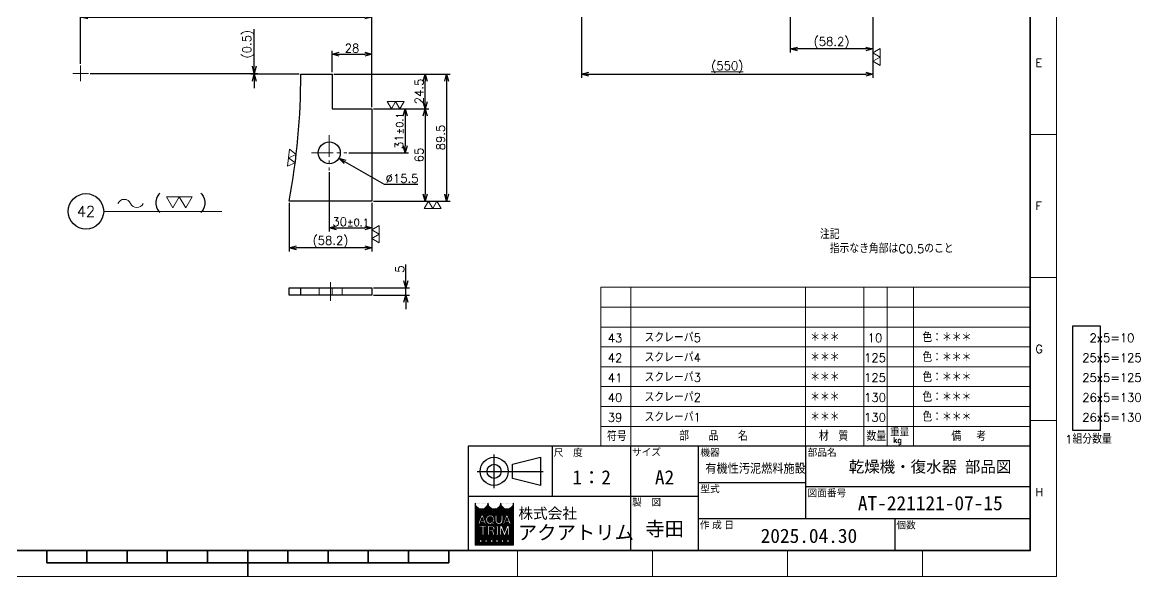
# Model space of a CAD drawing. Header units: millimetres. Extents: x -211 to 1235, y -11 to 828.
# Drawn here: x 448 to 1235, y 0 to 390 of the extents above; entities that cross this region are included whole.
import ezdxf
from ezdxf.entities.mleader import LeaderData, LeaderLine
from ezdxf.enums import TextEntityAlignment as Align
from ezdxf.math import Vec2, Vec3

# ---------------------------------------------------------------- set-up
doc = ezdxf.new("R2010")
doc.units = ezdxf.units.MM
doc.header["$LTSCALE"] = 0.8
doc.header["$PDMODE"] = 99
doc.header["$PDSIZE"] = 1
doc.linetypes.add('CENTER2', pattern=[28.575, 19.05, -3.175, 3.175, -3.175])
doc.linetypes.add('HIDDEN', pattern=[9.525, 6.35, -3.175])
for name, color, linetype, lineweight in [('04_HIDDEN', 2, 'HIDDEN', 13), ('05_CENTER', 4, 'CENTER2', 13), ('07_TEXT', 3, 'Continuous', 13), ('08_DIM', 3, 'Continuous', 13), ('90_FRAME', 5, 'Continuous', 35)]:
    doc.layers.add(name, color=color, linetype=linetype, lineweight=lineweight)
doc.layers.add('91_BLANK', color=5, linetype='Continuous', lineweight=0, plot=False)
doc.styles.add('KSS_TXT', font='txt.shx', dxfattribs={"bigfont": 'extfont2.shx'})
doc.styles.add('MS_G', font='MS Gothic.ttf')
doc.styles.get("Standard").update_dxf_attribs({"font": 'txt.shx', "bigfont": 'extfont2.shx'})
doc.styles.add('表題用', font='MS PGothic.ttf')
doc.dimstyles.new('KSS_DIM', dxfattribs={"dimscale": 2, "dimtxt": 3, "dimasz": 2.5, "dimexe": 1.25, "dimexo": 0.625, "dimtad": 1, "dimdsep": 46, "dimtxsty": 'KSS_TXT', "dimblk": 'OPEN30', "dimcen": 0, "dimazin": 2, "dimtfac": 0.75, "dimtmove": 0, "dimatfit": 3, "dimldrblk": 'OPEN30', "dimfxl": 1.25, "dimtolj": 1, "dimarcsym": 0})
doc.dimstyles.new('KSS_DIM$3', dxfattribs={"dimscale": 2, "dimtxt": 3, "dimasz": 2.5, "dimexe": 1.25, "dimexo": 0.625, "dimtad": 1, "dimtih": 1, "dimtoh": 1, "dimdsep": 46, "dimtxsty": 'KSS_TXT', "dimblk": 'OPEN30', "dimcen": 0, "dimazin": 2, "dimtfac": 0.75, "dimtofl": 0, "dimtmove": 0, "dimatfit": 3, "dimldrblk": 'OPEN30', "dimfxl": 1.25, "dimtolj": 1, "dimarcsym": 0})

# ---------------------------------------------------------------- blocks, each defined once
blk = doc.blocks.new('_Open30')
at = {"color": 0, "linetype": 'ByBlock', "lineweight": -2}
for p, q in [((-1, 0.27), (0, 0)), ((0, 0), (-1, -0.27)), ((0, 0), (-1, 0))]:
    blk.add_line(p, q, dxfattribs=at)
blk = doc.blocks.new('*D176')
at = {"layer": '08_DIM', "color": 0, "lineweight": -2, "transparency": 16777216}
for p, q in [((665.83, 355.31), (665.83, 370.53)), ((693.83, 330.81), (693.83, 370.53)), ((670.83, 368.03), (688.83, 368.03))]:
    blk.add_line(p, q, dxfattribs=at)
at = {"layer": 'Defpoints', "color": 0, "transparency": 16777216}
for p in [(693.83, 368.03), (665.83, 354.06), (693.83, 329.56)]:
    blk.add_point(p, dxfattribs=at)
at = {"layer": '08_DIM', "color": 0, "lineweight": -2, "transparency": 16777216, "xscale": 5, "yscale": 5, "zscale": 5, "rotation": 180}
blk.add_blockref('_Open30', (665.83, 368.03), dxfattribs=at)
at = {"layer": '08_DIM', "color": 0, "lineweight": -2, "transparency": 16777216, "xscale": 5, "yscale": 5, "zscale": 5}
blk.add_blockref('_Open30', (693.83, 368.03), dxfattribs=at)
at = {"layer": '08_DIM', "color": 0, "transparency": 16777216, "insert": (679.83, 372.28), "char_height": 6, "attachment_point": 5, "style": 'KSS_TXT'}
blk.add_mtext('\\A1;28', dxfattribs=at)
blk = doc.blocks.new('*D177')
at = {"layer": '08_DIM', "color": 0, "lineweight": -2, "transparency": 16777216}
for p, q in [((667.08, 354.06), (733.91, 354.06)), ((731.41, 334.56), (731.41, 349.06)), ((695.08, 329.56), (733.91, 329.56))]:
    blk.add_line(p, q, dxfattribs=at)
at = {"layer": 'Defpoints', "color": 0, "transparency": 16777216}
for p in [(665.83, 354.06), (731.41, 354.06), (693.83, 329.56)]:
    blk.add_point(p, dxfattribs=at)
at = {"layer": '08_DIM', "color": 0, "lineweight": -2, "transparency": 16777216, "xscale": 5, "yscale": 5, "zscale": 5}
for p, rotation in [((731.41, 354.06), 90), ((731.41, 329.56), 270)]:
    blk.add_blockref('_Open30', p, dxfattribs=dict(at, rotation=rotation))
at = {"layer": '08_DIM', "color": 0, "transparency": 16777216, "insert": (727.15, 341.81), "char_height": 6, "attachment_point": 5, "rotation": 90, "style": 'KSS_TXT'}
blk.add_mtext('\\A1;24.5', dxfattribs=at)
blk = doc.blocks.new('*D178')
at = {"layer": '08_DIM', "color": 0, "lineweight": -2, "transparency": 16777216}
for p, q in [((695.08, 329.56), (733.91, 329.56)), ((731.41, 324.56), (731.41, 269.56)), ((695.08, 264.56), (733.91, 264.56))]:
    blk.add_line(p, q, dxfattribs=at)
at = {"layer": 'Defpoints', "color": 0, "transparency": 16777216}
for p in [(693.83, 329.56), (693.83, 264.56), (731.41, 264.56)]:
    blk.add_point(p, dxfattribs=at)
at = {"layer": '08_DIM', "color": 0, "lineweight": -2, "transparency": 16777216, "xscale": 5, "yscale": 5, "zscale": 5}
for p, rotation in [((731.41, 329.56), 90), ((731.41, 264.56), 270)]:
    blk.add_blockref('_Open30', p, dxfattribs=dict(at, rotation=rotation))
at = {"layer": '08_DIM', "color": 0, "transparency": 16777216, "insert": (727.15, 297.06), "char_height": 6, "attachment_point": 5, "rotation": 90, "style": 'KSS_TXT'}
blk.add_mtext('\\A1;65', dxfattribs=at)
blk = doc.blocks.new('*D179')
at = {"layer": '08_DIM', "color": 0, "lineweight": -2, "transparency": 16777216}
for p, q in [((695.08, 329.56), (719.76, 329.56)), ((717.26, 324.56), (717.26, 303.56)), ((677.55, 298.56), (719.76, 298.56))]:
    blk.add_line(p, q, dxfattribs=at)
at = {"layer": 'Defpoints', "color": 0, "transparency": 16777216}
for p in [(693.83, 329.56), (676.3, 298.56), (717.26, 298.56)]:
    blk.add_point(p, dxfattribs=at)
at = {"layer": '08_DIM', "color": 0, "lineweight": -2, "transparency": 16777216, "xscale": 5, "yscale": 5, "zscale": 5}
for p, rotation in [((717.26, 329.56), 90), ((717.26, 298.56), 270)]:
    blk.add_blockref('_Open30', p, dxfattribs=dict(at, rotation=rotation))
at = {"layer": '08_DIM', "color": 0, "transparency": 16777216, "insert": (713.01, 314.06), "char_height": 6, "attachment_point": 5, "rotation": 90, "style": 'KSS_TXT'}
blk.add_mtext('31{\\H5.000000;%%p0.1}', dxfattribs=at)
blk = doc.blocks.new('*D180')
at = {"layer": '08_DIM', "color": 0, "lineweight": -2, "transparency": 16777216}
for p, q in [((667.08, 354.06), (749.03, 354.06)), ((746.53, 349.06), (746.53, 269.56)), ((695.08, 264.56), (749.03, 264.56))]:
    blk.add_line(p, q, dxfattribs=at)
at = {"layer": 'Defpoints', "color": 0, "transparency": 16777216}
for p in [(665.83, 354.06), (693.83, 264.56), (746.53, 264.56)]:
    blk.add_point(p, dxfattribs=at)
at = {"layer": '08_DIM', "color": 0, "lineweight": -2, "transparency": 16777216, "xscale": 5, "yscale": 5, "zscale": 5}
for p, rotation in [((746.53, 354.06), 90), ((746.53, 264.56), 270)]:
    blk.add_blockref('_Open30', p, dxfattribs=dict(at, rotation=rotation))
at = {"layer": '08_DIM', "color": 0, "transparency": 16777216, "insert": (742.27, 309.31), "char_height": 6, "attachment_point": 5, "rotation": 90, "style": 'KSS_TXT'}
blk.add_mtext('\\A1;89.5', dxfattribs=at)
blk = doc.blocks.new('*D181')
at = {"layer": '08_DIM', "color": 0, "lineweight": -2, "transparency": 16777216}
for p, q in [((635.66, 263.31), (635.66, 229.11)), ((693.83, 263.31), (693.83, 229.11)), ((688.83, 231.61), (640.66, 231.61))]:
    blk.add_line(p, q, dxfattribs=at)
at = {"layer": 'Defpoints', "color": 0, "transparency": 16777216}
for p in [(635.66, 264.56), (693.83, 264.56), (635.66, 231.61)]:
    blk.add_point(p, dxfattribs=at)
at = {"layer": '08_DIM', "color": 0, "lineweight": -2, "transparency": 16777216, "xscale": 5, "yscale": 5, "zscale": 5, "rotation": 180}
blk.add_blockref('_Open30', (635.66, 231.61), dxfattribs=at)
at = {"layer": '08_DIM', "color": 0, "lineweight": -2, "transparency": 16777216, "xscale": 5, "yscale": 5, "zscale": 5}
blk.add_blockref('_Open30', (693.83, 231.61), dxfattribs=at)
at = {"layer": '08_DIM', "color": 0, "transparency": 16777216, "insert": (664.74, 235.87), "char_height": 6, "attachment_point": 5, "style": 'KSS_TXT'}
blk.add_mtext('\\A1;(58.2)', dxfattribs=at)
blk = doc.blocks.new('*D182')
at = {"layer": '08_DIM', "color": 0, "lineweight": -2, "transparency": 16777216}
for p, q in [((663.83, 284.84), (663.83, 243.27)), ((693.83, 263.31), (693.83, 243.27)), ((668.83, 245.77), (688.83, 245.77))]:
    blk.add_line(p, q, dxfattribs=at)
at = {"layer": 'Defpoints', "color": 0, "transparency": 16777216}
for p in [(663.83, 286.09), (693.83, 264.56), (693.83, 245.77)]:
    blk.add_point(p, dxfattribs=at)
at = {"layer": '08_DIM', "color": 0, "lineweight": -2, "transparency": 16777216, "xscale": 5, "yscale": 5, "zscale": 5, "rotation": 180}
blk.add_blockref('_Open30', (663.83, 245.77), dxfattribs=at)
at = {"layer": '08_DIM', "color": 0, "lineweight": -2, "transparency": 16777216, "xscale": 5, "yscale": 5, "zscale": 5}
blk.add_blockref('_Open30', (693.83, 245.77), dxfattribs=at)
at = {"layer": '08_DIM', "color": 0, "transparency": 16777216, "insert": (678.83, 250.02), "char_height": 6, "attachment_point": 5, "style": 'KSS_TXT'}
blk.add_mtext('30{\\H5.000000;%%p0.1}', dxfattribs=at)
blk = doc.blocks.new('p1ba02')
for p, q in [((-1.5, 2.6), (1.5, 2.6)), ((0, 0), (-1.5, 2.6)), ((1.5, 2.6), (0, 0)), ((3, 0), (1.5, 2.6)), ((1.5, 2.6), (4.5, 2.6)), ((4.5, 2.6), (3, 0))]:
    blk.add_line(p, q)
blk = doc.blocks.new('*D183')
at = {"layer": '08_DIM', "color": 0, "lineweight": -2, "transparency": 16777216}
for p, q in [((611.04, 359.56), (611.04, 385.61)), ((495.42, 354.56), (613.54, 354.56)), ((611.04, 354.06), (611.04, 354.56)), ((642.58, 354.06), (608.54, 354.06)), ((611.04, 349.06), (611.04, 344.06))]:
    blk.add_line(p, q, dxfattribs=at)
at = {"layer": 'Defpoints', "color": 0, "transparency": 16777216}
for p in [(494.17, 354.56), (611.04, 354.56), (643.83, 354.06)]:
    blk.add_point(p, dxfattribs=at)
at = {"layer": '08_DIM', "color": 0, "lineweight": -2, "transparency": 16777216, "xscale": 5, "yscale": 5, "zscale": 5}
for p, rotation in [((611.04, 354.56), 270), ((611.04, 354.06), 90)]:
    blk.add_blockref('_Open30', p, dxfattribs=dict(at, rotation=rotation))
at = {"layer": '08_DIM', "color": 0, "transparency": 16777216, "insert": (606.79, 375.09), "char_height": 6, "attachment_point": 5, "rotation": 90, "style": 'KSS_TXT'}
blk.add_mtext('\\A1;(0.5)', dxfattribs=at)
blk = doc.blocks.new('*D184')
at = {"layer": '08_DIM', "color": 0, "lineweight": -2, "transparency": 16777216}
for p, q in [((488.68, 361.31), (488.68, 396.73)), ((493.68, 394.23), (688.83, 394.23)), ((693.83, 330.81), (693.83, 396.73))]:
    blk.add_line(p, q, dxfattribs=at)
at = {"layer": 'Defpoints', "color": 0, "transparency": 16777216}
for p in [(693.83, 394.23), (488.68, 360.06), (693.83, 329.56)]:
    blk.add_point(p, dxfattribs=at)
at = {"layer": '08_DIM', "color": 0, "lineweight": -2, "transparency": 16777216, "xscale": 5, "yscale": 5, "zscale": 5, "rotation": 180}
blk.add_blockref('_Open30', (488.68, 394.23), dxfattribs=at)
at = {"layer": '08_DIM', "color": 0, "lineweight": -2, "transparency": 16777216, "xscale": 5, "yscale": 5, "zscale": 5}
blk.add_blockref('_Open30', (693.83, 394.23), dxfattribs=at)
at = {"layer": '08_DIM', "color": 0, "transparency": 16777216, "insert": (591.25, 399.09), "char_height": 6, "attachment_point": 5, "style": 'KSS_TXT'}
blk.add_mtext('\\A1;(\\L550)', dxfattribs=at)
blk = doc.blocks.new('AM_BALLOON1')
at = {"transparency": 16777216}
blk.add_circle((0, 0), 5, dxfattribs=at)
blk.add_attdef('B_NUMBER', text='', height=3, dxfattribs=at).set_placement((0, 0), align=Align.MIDDLE_CENTER)
blk = doc.blocks.new('_OPEN')
at = {"color": 0, "linetype": 'ByBlock'}
for p, q in [((-1, 0.17), (0, 0)), ((0, 0), (-1, -0.17)), ((0, 0), (-1, 0))]:
    blk.add_line(p, q, dxfattribs=at)
blk = doc.blocks.new('p1ba05')
for centre, start, end in [((-2.95, 0.29), 24.2276, 155.5758), ((0, 1.62), 204.2276, 335.5758)]:
    blk.add_arc(centre, 1.62, start, end)
blk = doc.blocks.new('*D186')
at = {"layer": '08_DIM', "color": 0, "lineweight": -2, "transparency": 16777216}
for p, q in [((717.82, 208.38), (717.82, 219.88)), ((695.08, 203.38), (720.32, 203.38)), ((695.08, 198.38), (720.32, 198.38)), ((717.82, 198.38), (717.82, 203.38)), ((717.82, 193.38), (717.82, 188.38))]:
    blk.add_line(p, q, dxfattribs=at)
at = {"layer": 'Defpoints', "color": 0, "transparency": 16777216}
for p in [(693.83, 203.38), (693.83, 198.38), (717.82, 203.38)]:
    blk.add_point(p, dxfattribs=at)
at = {"layer": '08_DIM', "color": 0, "lineweight": -2, "transparency": 16777216, "xscale": 5, "yscale": 5, "zscale": 5}
for p, rotation in [((717.82, 203.38), 270), ((717.82, 198.38), 90)]:
    blk.add_blockref('_Open30', p, dxfattribs=dict(at, rotation=rotation))
at = {"layer": '08_DIM', "color": 0, "transparency": 16777216, "insert": (713.57, 216.63), "char_height": 6, "attachment_point": 5, "rotation": 90, "style": 'KSS_TXT'}
blk.add_mtext('\\A1;5', dxfattribs=at)
blk = doc.blocks.new('*D195')
at = {"layer": '08_DIM', "color": 0, "lineweight": -2, "transparency": 16777216}
for p, q in [((988.57, 394.13), (988.57, 369.25)), ((1046.74, 394.13), (1046.74, 369.25)), ((1041.74, 371.75), (993.57, 371.75))]:
    blk.add_line(p, q, dxfattribs=at)
at = {"layer": 'Defpoints', "color": 0, "transparency": 16777216}
for p in [(988.57, 395.38), (1046.74, 395.38), (988.57, 371.75)]:
    blk.add_point(p, dxfattribs=at)
at = {"layer": '08_DIM', "color": 0, "lineweight": -2, "transparency": 16777216, "xscale": 5, "yscale": 5, "zscale": 5, "rotation": 180}
blk.add_blockref('_Open30', (988.57, 371.75), dxfattribs=at)
at = {"layer": '08_DIM', "color": 0, "lineweight": -2, "transparency": 16777216, "xscale": 5, "yscale": 5, "zscale": 5}
blk.add_blockref('_Open30', (1046.74, 371.75), dxfattribs=at)
at = {"layer": '08_DIM', "color": 0, "transparency": 16777216, "insert": (1017.66, 376), "char_height": 6, "attachment_point": 5, "style": 'KSS_TXT'}
blk.add_mtext('\\A1;(58.2)', dxfattribs=at)
blk = doc.blocks.new('*D197')
at = {"layer": '08_DIM', "color": 0, "lineweight": -2, "transparency": 16777216}
for p, q in [((841.59, 478.64), (841.59, 351.53)), ((1046.74, 394.13), (1046.74, 351.53)), ((846.59, 354.03), (1041.74, 354.03))]:
    blk.add_line(p, q, dxfattribs=at)
at = {"layer": 'Defpoints', "color": 0, "transparency": 16777216}
for p in [(841.59, 479.89), (1046.74, 395.38), (1046.74, 354.03)]:
    blk.add_point(p, dxfattribs=at)
at = {"layer": '08_DIM', "color": 0, "lineweight": -2, "transparency": 16777216, "xscale": 5, "yscale": 5, "zscale": 5, "rotation": 180}
blk.add_blockref('_Open30', (841.59, 354.03), dxfattribs=at)
at = {"layer": '08_DIM', "color": 0, "lineweight": -2, "transparency": 16777216, "xscale": 5, "yscale": 5, "zscale": 5}
blk.add_blockref('_Open30', (1046.74, 354.03), dxfattribs=at)
at = {"layer": '08_DIM', "color": 0, "transparency": 16777216, "insert": (944.17, 358.88), "char_height": 6, "attachment_point": 5, "style": 'KSS_TXT'}
blk.add_mtext('\\A1;\\L(550)', dxfattribs=at)
blk = doc.blocks.new('*D203')
at = {"layer": '08_DIM', "color": 0, "lineweight": -2, "transparency": 16777216}
for p, q in [((702.83, 276.28), (674.9, 292.24)), ((726.12, 276.28), (702.83, 276.28))]:
    blk.add_line(p, q, dxfattribs=at)
at = {"layer": 'Defpoints', "color": 0, "transparency": 16777216}
for p in [(657.1, 302.41), (670.55, 294.72)]:
    blk.add_point(p, dxfattribs=at)
at = {"layer": '08_DIM', "color": 0, "lineweight": -2, "transparency": 16777216, "xscale": 5, "yscale": 5, "zscale": 5, "rotation": 150.2544597156226}
blk.add_blockref('_Open30', (670.55, 294.72), dxfattribs=at)
at = {"layer": '08_DIM', "color": 0, "transparency": 16777216, "insert": (715.1, 280.54), "char_height": 6, "attachment_point": 5, "style": 'KSS_TXT'}
blk.add_mtext('\\A1;%%C15.5', dxfattribs=at)

msp = doc.modelspace()

# ---------------------------------------------------------------- hatches: boundary and pattern name
at = {"layer": '90_FRAME', "lineweight": 5}
h = msp.add_hatch(dxfattribs=at)
h.set_pattern_fill('_USER', color=4, scale=0.6, angle=45, pattern_type=0)
h.set_pattern_definition([(45, (-472.8386, -7.4843), (-0.42426407, 0.42426407), [])])
edge = h.paths.add_edge_path()
edge.add_arc((793.553, 51.538), 0.128, 90, 180)
edge.add_ellipse((789.071, 51.538), major_axis=(-4.355, 0), ratio=0.8823529, start_angle=360, end_angle=540, ccw=False)
edge.add_arc((784.588, 51.538), 0.128, 3.187318, 180)
edge.add_ellipse((780.105, 51.538), major_axis=(-4.355, 0), ratio=0.8823529, start_angle=360, end_angle=540, ccw=False)
edge.add_arc((775.622, 51.538), 0.128, 3.187318, 180)
edge.add_ellipse((771.14, 51.538), major_axis=(-4.355, 0), ratio=0.8823529, start_angle=360, end_angle=540, ccw=False)
edge.add_arc((766.657, 51.538), 0.128, 3.187318, 90)
edge.add_line((766.657, 51.666), (766.657, 22.08))
edge.add_line((766.657, 22.08), (793.553, 22.08))
edge.add_line((793.553, 22.08), (793.553, 51.666))
h.paths.add_polyline_path([(770.994, 43.365), (772.056, 43.365), (774.471, 36.991), (774.471, 36.961), (773.321, 36.961), (772.72, 38.649), (770.355, 38.649), (770.702, 39.622), (772.373, 39.622), (771.525, 42.005), (769.729, 36.961), (768.579, 36.961), (768.579, 36.991)], flags=16)
edge = h.paths.add_edge_path(flags=16)
edge.add_ellipse((777.143, 40.547), major_axis=(-2.946, 0), ratio=0.9565217, start_angle=180, end_angle=360, ccw=False)
edge.add_line((780.089, 40.547), (780.089, 39.778))
edge.add_ellipse((777.143, 39.778), major_axis=(-2.946, 0), ratio=0.9565217, start_angle=143.33265, end_angle=180, ccw=False)
edge.add_line((779.468, 38.048), (778.643, 38.728))
edge.add_ellipse((777.143, 39.854), major_axis=(1.878, 0), ratio=0.9950358, start_angle=-36.905754, end_angle=0)
edge.add_line((779.022, 39.854), (779.022, 40.471))
edge.add_ellipse((777.143, 40.471), major_axis=(1.878, 0), ratio=0.9947183, start_angle=360, end_angle=540)
edge.add_line((775.265, 40.471), (775.265, 39.854))
edge.add_ellipse((777.143, 39.854), major_axis=(1.878, 0), ratio=0.9950358, start_angle=-180, end_angle=-65.651022)
edge.add_line((777.915, 38.149), (777.392, 38.658))
edge.add_line((777.392, 38.658), (777.959, 39.261))
edge.add_line((777.959, 39.261), (780.331, 37.306))
edge.add_line((780.331, 37.306), (779.59, 36.519))
edge.add_line((779.59, 36.519), (778.699, 37.386))
edge.add_ellipse((777.143, 39.778), major_axis=(-2.946, 0), ratio=0.9565217, start_angle=0, end_angle=123.036902, ccw=False)
edge.add_line((774.198, 39.778), (774.198, 40.547))
h.paths.add_polyline_path([(774.661, 35.68), (774.661, 34.783), (772.74, 34.783, 0.4142136), (772.612, 34.655), (772.612, 29.276), (771.459, 29.276), (771.459, 34.655, 0.4142136), (771.331, 34.783), (769.41, 34.783), (769.41, 35.68)], flags=16)
edge = h.paths.add_edge_path(flags=16)
edge.add_line((775.391, 35.68), (778.337, 35.68))
edge.add_ellipse((778.337, 33.995), major_axis=(-2.067, 0), ratio=0.8148203, start_angle=115.670702, end_angle=270, ccw=False)
edge.add_arc((778.654, 31.712), 0.837, 22.272952, 58.553113, ccw=False)
edge.add_line((779.429, 32.03), (780.533, 29.327))
edge.add_line((780.533, 29.327), (780.533, 29.276))
edge.add_line((780.533, 29.276), (779.29, 29.276))
edge.add_line((779.29, 29.276), (778.315, 31.99))
edge.add_arc((777.84, 31.798), 0.512, 21.928298, 90)
edge.add_line((777.84, 32.311), (776.582, 32.311))
edge.add_line((776.582, 32.311), (776.582, 33.207))
edge.add_line((776.582, 33.207), (778.491, 33.207))
edge.add_arc((778.463, 33.995), 0.789, 271.997057, 448.002943)
edge.add_line((778.491, 34.783), (776.544, 34.783))
edge.add_line((776.544, 34.783), (776.544, 29.276))
edge.add_line((776.544, 29.276), (775.391, 29.276))
edge.add_line((775.391, 29.276), (775.391, 35.68))
h.paths.add_polyline_path([(780.681, 43.365), (781.834, 43.365), (781.834, 39.778, 0.1750306), (782.342, 38.311, 0.2571496), (784.399, 38.311, 0.1750306), (784.908, 39.778), (784.908, 43.365), (786.061, 43.365), (786.061, 39.547, -0.3793912), (783.563, 36.961), (783.179, 36.961, -0.3793912), (780.681, 39.547)], flags=16)
h.paths.add_polyline_path([(781.504, 35.68), (782.913, 35.68), (782.913, 34.783, 0.4142136), (782.785, 34.655), (782.785, 30.3, 0.4142136), (782.913, 30.172), (782.913, 29.276), (781.504, 29.276), (781.504, 30.172, 0.4142136), (781.632, 30.3), (781.632, 34.655, 0.4142136), (781.504, 34.783)], flags=16)
h.paths.add_polyline_path([(784.067, 35.68), (785.739, 35.68), (787.269, 31.029), (788.798, 35.68), (790.472, 35.68), (790.472, 29.276), (789.319, 29.276), (789.319, 33.759), (787.845, 29.276), (786.692, 29.276), (785.218, 33.759), (785.219, 29.276), (784.067, 29.276)], flags=16)
h.paths.add_polyline_path([(788.411, 43.365), (789.472, 43.365), (791.887, 36.991), (791.887, 36.961), (790.738, 36.961), (790.136, 38.649), (787.772, 38.649), (788.119, 39.622), (789.79, 39.622), (788.941, 42.005), (787.145, 36.961), (785.996, 36.961), (785.996, 36.991)], flags=16)
h.paths.add_polyline_path([(769.731, 25.922), (771.268, 25.922), (771.268, 24.385), (769.731, 24.385)], flags=16)
h.paths.add_polyline_path([(773.573, 25.922), (775.11, 25.922), (775.11, 24.385), (773.573, 24.385)], flags=16)
h.paths.add_polyline_path([(777.415, 25.922), (778.952, 25.922), (778.952, 24.385), (777.415, 24.385)], flags=16)
h.paths.add_polyline_path([(781.258, 25.922), (782.795, 25.922), (782.795, 24.385), (781.258, 24.385)], flags=16)
h.paths.add_polyline_path([(785.1, 25.922), (786.637, 25.922), (786.637, 24.385), (785.1, 24.385)], flags=16)
h.paths.add_polyline_path([(788.943, 25.922), (790.48, 25.922), (790.48, 24.385), (788.943, 24.385)], flags=16)

# ---------------------------------------------------------------- linework, layer by layer
at = {"color": 0}
for p, q in [((643.825, 354.065), (665.826, 354.065)), ((665.826, 354.065), (665.826, 329.565)), ((665.826, 329.565), (693.826, 329.565)), ((693.826, 329.565), (693.826, 264.565)), ((693.826, 264.565), (635.659, 264.565))]:
    msp.add_line(p, q, dxfattribs=at)
at = {"color": 9}
msp.add_line((643.825, 198.377), (643.825, 203.377), dxfattribs=at)
at = {"color": 0}
msp.add_lwpolyline([(693.826, 198.377), (635.659, 198.377), (635.659, 203.377), (693.826, 203.377)], close=True, dxfattribs=at)
msp.add_lwpolyline([(1187.621, 176.588), (1206.761, 176.588), (1206.761, 102.948), (1187.621, 102.948)], close=True)
msp.add_circle((663.826, 298.565), 7.75, dxfattribs=at)
msp.add_arc((143.826, 354.565), 500, 349.63024, 359.942704, dxfattribs=at)
at = {"layer": '04_HIDDEN'}
for p, q in [((656.826, 198.377), (656.826, 203.377)), ((672.826, 198.377), (672.826, 203.377))]:
    msp.add_line(p, q, dxfattribs=at)
at = {"layer": '04_HIDDEN', "color": 9}
msp.add_line((665.826, 198.377), (665.826, 203.377), dxfattribs=at)
at = {"layer": '05_CENTER'}
for p, q in [((494.173, 354.565), (483.188, 354.565)), ((488.68, 349.072), (488.68, 360.058)), ((663.826, 311.044), (663.826, 286.086)), ((651.346, 298.565), (676.305, 298.565)), ((664.826, 194.377), (664.826, 207.377))]:
    msp.add_line(p, q, dxfattribs=at)
at = {"layer": '08_DIM'}
msp.add_line((504.963, 257.335), (588.181, 257.335), dxfattribs=at)
at = {"layer": '90_FRAME', "color": 4, "lineweight": 13}
for p, q in [((1176.045, 311.596), (1157.639, 311.596)), ((1176.045, 210.78), (1157.639, 210.78)), ((855.196, 203.867), (855.196, 91.867)), ((855.196, 203.867), (1157.639, 203.867)), ((876.196, 203.867), (876.196, 91.867)), ((999.377, 203.867), (999.377, 91.867)), ((1040.266, 203.867), (1040.266, 91.867)), ((1056.8, 203.867), (1056.8, 91.867)), ((1075.266, 203.867), (1075.266, 91.867)), ((855.196, 189.867), (1157.639, 189.867)), ((855.196, 175.867), (1157.639, 175.867)), ((855.196, 161.867), (1157.639, 161.867)), ((855.196, 147.867), (1157.639, 147.867)), ((855.196, 133.867), (1157.639, 133.867)), ((855.196, 119.867), (1157.639, 119.867)), ((855.196, 105.867), (1157.639, 105.867)), ((1176.045, 109.964), (1157.639, 109.964)), ((796.491, 0), (796.491, 18.324)), ((891.537, 0), (891.537, 18.324)), ((986.582, 0), (986.582, 18.324)), ((1081.627, 0), (1081.627, 18.324))]:
    msp.add_line(p, q, dxfattribs=at)
at = {"layer": '90_FRAME', "color": 0, "lineweight": 25}
for p, q in [((821.039, 56.509), (821.039, 91.867)), ((876.196, 18.324), (876.196, 91.867)), ((923.854, 18.324), (923.854, 91.867)), ((999.377, 91.867), (999.377, 40.952)), ((779.954, 62.308), (779.954, 86.068)), ((768.074, 74.188), (814.604, 74.188)), ((923.854, 66.409), (999.377, 66.409)), ((999.377, 63.581), (1157.639, 63.581)), ((923.854, 56.509), (761.639, 56.509)), ((923.854, 40.952), (1157.639, 40.952)), ((1062.125, 40.952), (1062.125, 18.324))]:
    msp.add_line(p, q, dxfattribs=at)
at = {"layer": '90_FRAME', "color": 4, "lineweight": 5}
for p, q in [((766.657, 22.08), (766.657, 51.666)), ((793.553, 51.666), (793.553, 22.08)), ((768.579, 36.991), (770.994, 43.365)), ((769.729, 36.961), (771.525, 42.005)), ((770.355, 38.649), (770.702, 39.622)), ((770.702, 39.622), (772.373, 39.622)), ((770.994, 43.365), (772.056, 43.365)), ((772.373, 39.622), (771.525, 42.005)), ((774.471, 36.991), (772.056, 43.365)), ((774.198, 40.547), (774.198, 39.778)), ((775.265, 40.471), (775.265, 39.857)), ((779.022, 40.471), (779.022, 39.857)), ((780.089, 40.547), (780.089, 39.778)), ((780.681, 39.547), (780.681, 43.365)), ((781.834, 43.365), (780.681, 43.365)), ((781.834, 39.778), (781.834, 43.365)), ((784.908, 39.778), (784.908, 43.365)), ((784.908, 43.365), (786.061, 43.365)), ((785.996, 36.991), (788.411, 43.365)), ((786.061, 39.547), (786.061, 43.365)), ((787.145, 36.961), (788.941, 42.005)), ((787.772, 38.649), (788.119, 39.622)), ((788.119, 39.622), (789.79, 39.622)), ((788.411, 43.365), (789.472, 43.365)), ((789.79, 39.622), (788.941, 42.005)), ((791.887, 36.991), (789.472, 43.365)), ((768.579, 36.961), (768.579, 36.991)), ((768.579, 36.991), (768.579, 36.991)), ((768.579, 36.961), (768.579, 36.991)), ((768.579, 36.961), (769.729, 36.961)), ((769.41, 35.68), (774.661, 35.68)), ((769.41, 35.68), (769.41, 34.783)), ((769.41, 34.783), (771.331, 34.783)), ((770.355, 38.649), (772.72, 38.649)), ((771.459, 29.276), (771.459, 34.655)), ((772.612, 29.276), (772.612, 34.655)), ((773.321, 36.961), (772.72, 38.649)), ((772.74, 34.783), (774.661, 34.783)), ((774.471, 36.961), (773.321, 36.961)), ((774.471, 36.961), (774.471, 36.991)), ((774.661, 35.68), (774.661, 34.783)), ((775.391, 35.68), (775.391, 29.276)), ((775.391, 35.68), (778.337, 35.68)), ((776.544, 29.276), (776.544, 34.783)), ((776.544, 34.783), (778.491, 34.783)), ((776.582, 32.311), (776.582, 33.207)), ((776.582, 33.207), (778.491, 33.207)), ((776.582, 32.311), (777.84, 32.311)), ((777.392, 38.658), (777.959, 39.261)), ((777.392, 38.658), (777.915, 38.149)), ((777.959, 39.261), (780.331, 37.306)), ((778.315, 31.99), (779.29, 29.276)), ((778.643, 38.728), (779.468, 38.048)), ((778.699, 37.386), (779.59, 36.519)), ((779.429, 32.03), (780.533, 29.327)), ((779.59, 36.519), (780.331, 37.306)), ((781.504, 35.68), (782.913, 35.68)), ((781.504, 35.68), (781.504, 34.783)), ((781.632, 30.3), (781.632, 34.655)), ((782.785, 30.3), (782.785, 34.655)), ((782.913, 35.68), (782.913, 34.783)), ((783.563, 36.961), (783.179, 36.961)), ((784.067, 35.68), (784.067, 29.276)), ((784.067, 35.68), (785.739, 35.68)), ((785.219, 29.276), (785.218, 33.759)), ((786.692, 29.276), (785.218, 33.759)), ((787.269, 31.029), (785.739, 35.68)), ((785.996, 36.961), (785.996, 36.991)), ((785.996, 36.991), (785.996, 36.991)), ((785.996, 36.961), (785.996, 36.991)), ((785.996, 36.961), (787.145, 36.961)), ((787.269, 31.029), (788.798, 35.68)), ((787.772, 38.649), (790.136, 38.649)), ((787.845, 29.276), (789.319, 33.759)), ((790.472, 35.68), (788.798, 35.68)), ((789.319, 33.759), (789.319, 29.276)), ((790.738, 36.961), (790.136, 38.649)), ((790.472, 29.276), (790.472, 35.68)), ((791.887, 36.961), (790.738, 36.961)), ((791.887, 36.961), (791.887, 36.991)), ((769.731, 25.922), (771.268, 25.922)), ((769.731, 25.922), (769.731, 24.385)), ((771.268, 24.385), (769.731, 24.385)), ((771.268, 25.922), (771.268, 24.385)), ((771.459, 29.276), (772.612, 29.276)), ((773.573, 25.922), (775.11, 25.922)), ((773.573, 25.922), (773.573, 24.385)), ((775.11, 24.385), (773.573, 24.385)), ((775.11, 25.922), (775.11, 24.385)), ((775.391, 29.276), (776.544, 29.276)), ((777.415, 25.922), (778.952, 25.922)), ((777.415, 25.922), (777.415, 24.385)), ((778.952, 24.385), (777.415, 24.385)), ((778.952, 25.922), (778.952, 24.385)), ((779.29, 29.276), (780.533, 29.276)), ((780.533, 29.327), (780.533, 29.276)), ((781.258, 25.922), (782.795, 25.922)), ((781.258, 25.922), (781.258, 24.385)), ((782.795, 24.385), (781.258, 24.385)), ((781.504, 29.276), (781.504, 30.172)), ((781.504, 29.276), (782.913, 29.276)), ((782.795, 25.922), (782.795, 24.385)), ((782.913, 29.276), (782.913, 30.172)), ((784.067, 29.276), (785.219, 29.276)), ((785.1, 25.922), (786.637, 25.922)), ((785.1, 25.922), (785.1, 24.385)), ((786.637, 24.385), (785.1, 24.385)), ((786.637, 25.922), (786.637, 24.385)), ((786.692, 29.276), (787.845, 29.276)), ((790.48, 25.922), (788.943, 25.922)), ((788.943, 25.922), (788.943, 24.385)), ((788.943, 24.385), (790.48, 24.385)), ((789.319, 29.276), (790.472, 29.276)), ((790.48, 25.922), (790.48, 24.385)), ((793.553, 22.08), (766.657, 22.08))]:
    msp.add_line(p, q, dxfattribs=at)
at = {"layer": '90_FRAME'}
for p, q in [((464.816, 9.829), (464.816, 18.324)), ((493.133, 9.829), (493.133, 18.324)), ((521.45, 9.829), (521.45, 18.324)), ((549.767, 9.829), (549.767, 18.324)), ((578.083, 9.829), (578.083, 18.324)), ((606.4, 0), (606.4, 18.324)), ((634.717, 9.829), (634.717, 18.324)), ((663.034, 9.829), (663.034, 18.324)), ((691.351, 9.829), (691.351, 18.324)), ((719.668, 9.829), (719.668, 18.324)), ((747.984, 9.829), (747.984, 18.324)), ((464.816, 9.829), (747.984, 9.829))]:
    msp.add_line(p, q, dxfattribs=at)
msp.add_lwpolyline([(55.161, 18.324), (1157.639, 18.324), (1157.639, 806.5), (55.161, 806.5)], close=True, dxfattribs=at)
at = {"layer": '90_FRAME', "color": 0, "lineweight": 25}
msp.add_lwpolyline([(761.639, 18.324), (1157.639, 18.324), (1157.639, 91.867), (761.639, 91.867)], close=True, dxfattribs=at)
msp.add_lwpolyline([(792.824, 79.138), (812.624, 84.088), (812.624, 64.288), (792.824, 69.238), (792.824, 79.138)], dxfattribs=at)
for radius in [9.9, 4.95]:
    msp.add_circle((779.954, 74.188), radius, dxfattribs=at)
at = {"layer": '90_FRAME', "color": 4, "lineweight": 5}
for centre, radius, start, end in [((766.657, 51.538), 0.128, 0, 90), ((775.622, 51.538), 0.128, 0, 180), ((775.622, 51.538), 0.128, 0, 90), ((784.588, 51.538), 0.128, 0, 180), ((793.553, 51.538), 0.128, 90, 180), ((783.389, 39.662), 2.71, 182.450031, 265.555257), ((784.12, 39.749), 2.287, 179.252794, 218.964572), ((783.353, 39.662), 2.71, 274.444743, 357.549969), ((782.621, 39.749), 2.287, 321.035428, 0.747206), ((771.331, 34.655), 0.128, 0, 90), ((772.74, 34.655), 0.128, 90, 180), ((777.84, 31.798), 0.512, 21.928298, 90), ((778.463, 33.995), 0.789, 271.997057, 88.002943), ((778.654, 31.712), 0.837, 22.272952, 58.553113), ((781.504, 34.655), 0.128, 0, 90), ((783.371, 40.178), 2.132, 241.157728, 298.842272), ((782.913, 34.655), 0.128, 90, 180), ((781.504, 30.3), 0.128, 270, 0), ((782.913, 30.3), 0.128, 180, 270)]:
    msp.add_arc(centre, radius, start, end, dxfattribs=at)
for centre, major_axis, ratio, start_param, end_param in [((771.14, 51.538), (-4.355, 0), 0.8823529, 6.2831853, 9.424778), ((780.105, 51.538), (-4.355, 0), 0.8823529, 6.2831853, 9.424778), ((789.071, 51.538), (-4.355, 0), 0.8823529, 6.2831853, 9.424778), ((777.143, 40.547), (-2.946, 0), 0.9565217, 3.1415927, 6.2831853), ((777.143, 40.471), (1.878, 0), 0.9947183, 6.2831853, 9.424778), ((778.337, 33.995), (-2.067, 0), 0.8148203, 1.9440695, 4.712389)]:
    msp.add_ellipse(centre, major_axis=major_axis, ratio=ratio, start_param=start_param, end_param=end_param, dxfattribs=at)
at = {"layer": '90_FRAME', "color": 4, "lineweight": 5, "extrusion": (0, 0, -1)}
for centre, major_axis, ratio, start_param, end_param in [((777.143, 39.778), (-2.946, 0), 0.9565217, 4.1559148, 6.2831853), ((777.143, 39.854), (1.878, 0), 0.9950358, 7.430878, 9.424778), ((777.143, 39.854), (1.878, 0), 0.9950358, 6.2831853, 6.9297035), ((777.143, 39.778), (-2.946, 0), 0.9565217, 3.1415927, 3.8029807)]:
    msp.add_ellipse(centre, major_axis=major_axis, ratio=ratio, start_param=start_param, end_param=end_param, dxfattribs=at)
at = {"layer": '91_BLANK'}
msp.add_lwpolyline([(0, 0), (1176.045, 0), (1176.045, 827.746), (0, 827.746)], close=True, dxfattribs=at)

# ---------------------------------------------------------------- block references
at = {"layer": '08_DIM', "yscale": 2, "zscale": 2}
for p, xscale, rotation in [((1046.739, 369.087), 2, 270), ((640.556, 297.481), -2, 83.09481747139162), ((739.72, 264.565), 2, 180), ((693.826, 244.27), 2, 270)]:
    msp.add_blockref('p1ba02', p, dxfattribs=dict(at, xscale=xscale, rotation=rotation))
at = {"layer": '08_DIM'}
for name, p, xscale, yscale, zscale in [('p1ba02', (713.567, 329.565), -2, 2, 2), ('p1ba05', (528.282, 260.071), 3, 3, 3), ('p1ba02', (553.693, 259.72), 3, 3, 3)]:
    msp.add_blockref(name, p, dxfattribs=dict(at, xscale=xscale, yscale=yscale, zscale=zscale))

# ---------------------------------------------------------------- texts
at = {"layer": '07_TEXT', "style": 'KSS_TXT'}
msp.add_text('(   )', height=9, dxfattribs=at).set_placement((540.218, 259.494))
at = {"layer": '07_TEXT', "ltscale": 2, "insert": (1009.472, 243.978), "char_height": 6, "attachment_point": 1}
msp.add_mtext_dynamic_manual_height_columns('注記\\P\u3000指示なき角部はC0.5のこと', width=110.9993, gutter_width=15, heights=[0], dxfattribs=at)
at = {"layer": '90_FRAME', "color": 0, "lineweight": 13, "style": 'KSS_TXT'}
for s, p in [('E', (1161.298, 362.004)), ('F', (1161.298, 261.188)), ('G', (1161.298, 160.372)), ('H', (1161.298, 59.556))]:
    msp.add_text(s, height=5.68, dxfattribs=at).set_placement(p, align=Align.MIDDLE_LEFT)
at = {"layer": '90_FRAME', "color": 3, "lineweight": 13}
for s, p in [('43', (865.181, 168.111)), ('10', (1048.211, 168.212)), ('2x5=10', (1215.167, 168.212)), ('42', (865.181, 154.111)), ('125', (1048.211, 154.212)), ('25x5=125', (1215.167, 154.212)), ('41', (865.181, 140.111)), ('125', (1048.211, 140.212)), ('25x5=125', (1215.167, 140.212)), ('40', (865.181, 126.111)), ('130', (1048.211, 126.212)), ('26x5=130', (1215.167, 126.212)), ('39', (865.181, 112.111)), ('130', (1048.211, 112.212)), ('26x5=130', (1215.167, 112.212)), ('1組分数量', (1198.616, 96.752))]:
    msp.add_text(s, height=6, dxfattribs=at).set_placement(p, align=Align.MIDDLE_CENTER)
for s, height, p in [('スクレーパ5', 6, (885.95, 165.266)), ('＊＊＊', 6, (1002.6, 165.345)), ('色：＊＊＊', 6, (1081.636, 165.345)), ('スクレーパ4', 6, (885.95, 151.266)), ('色：＊＊＊', 6, (1081.636, 151.345)), ('＊＊＊', 6, (1002.6, 151.345)), ('スクレーパ3', 6, (885.95, 137.266)), ('＊＊＊', 6, (1002.6, 137.345)), ('色：＊＊＊', 6, (1081.636, 137.345)), ('スクレーパ2', 6, (885.95, 123.266)), ('＊＊＊', 6, (1002.6, 123.345)), ('色：＊＊＊', 6, (1081.636, 123.345)), ('スクレーパ1', 6, (885.95, 109.266)), ('＊＊＊', 6, (1002.6, 109.345)), ('色：＊＊＊', 6, (1081.636, 109.345)), ('部\u3000\u3000品\u3000\u3000名', 6, (910.337, 95.897)), ('材\u3000質', 6, (1008.714, 95.825)), ('数量', 6, (1042.217, 95.78)), ('重量', 5, (1058.839, 99.052)), ('符号', 6, (859.472, 95.679)), ('kg', 4, (1061.049, 94.16)), ('備  考', 6, (1102.026, 95.679))]:
    msp.add_text(s, height=height, dxfattribs=at).set_placement(p)
at = {"layer": '90_FRAME', "color": 0, "style": '表題用'}
for s, p in [('尺\u3000度', (821.936, 87.438)), ('サイズ', (877.093, 87.811)), ('機器', (925.213, 87.521)), ('部品名', (1000.737, 87.521)), ('型式', (925.213, 61.814)), ('製\u3000図', (877.093, 52.454)), ('図面番号', (1000.737, 58.985)), ('作 成 日', (924.868, 36.416)), ('個数', (1063.312, 36.278))]:
    msp.add_text(s, height=5, dxfattribs=at).set_placement(p, align=Align.MIDDLE_LEFT)
at = {"layer": '90_FRAME', "color": 0, "style": 'MS_G', "width": 0.9}
msp.add_text('有機性汚泥燃料施設', height=6.4, dxfattribs=at).set_placement((928.735, 73.158))
at = {"layer": '90_FRAME', "color": 0, "style": 'MS_G'}
msp.add_text('乾燥機・復水器 部品図', height=8, dxfattribs=at).set_placement((1087.003, 73.445), align=Align.CENTER)
msp.add_text('A2', height=10, dxfattribs=at).set_placement((900.025, 69.945), align=Align.MIDDLE)
for s, p in [('AT-221121-07-15', (1036.167, 46.773)), ('2025.04.30', (967.689, 23.755))]:
    msp.add_text(s, height=10, dxfattribs=at).set_placement(p)
at = {"layer": '90_FRAME', "color": 4, "style": 'MS_G'}
msp.add_text('株式会社', height=7.5608, dxfattribs=at).set_placement((817.673, 44.572), align=Align.MIDDLE_CENTER)
msp.add_text('アクアトリム', height=10, dxfattribs=at).set_placement((796.63, 26.106))
at = {"layer": '90_FRAME', "color": 0, "style": 'MS_G'}
for tag, p in [('1：2', (848.618, 69.945)), ('寺田', (900.025, 33.881))]:
    msp.add_attdef(tag, text='', height=10, dxfattribs=at).set_placement(p, align=Align.MIDDLE)

# ---------------------------------------------------------------- dimensions: what is measured, and where the dimension line sits
at = {"layer": '08_DIM'}
for base, p1, p2, text, picture, middle in [((1046.739, 354.035), (841.594, 479.89), (1046.739, 395.382), '\\L(550)', '*D197', (944.167, 358.885)), ((693.826, 394.227), (488.68, 360.058), (693.826, 329.565), '(\\L550)', '*D184', (591.253, 399.086))]:
    dim = msp.add_linear_dim(base=base, p1=p1, p2=p2, text=text, dimstyle='KSS_DIM', dxfattribs=at)
    dim.commit()
    dim.dimension.update_dxf_attribs({"geometry": picture, "text_midpoint": middle})
for base, p1, p2, picture, middle in [((988.574, 371.75), (1046.739, 395.382), (988.574, 395.382), '*D195', (1017.657, 376.004)), ((635.659, 231.611), (693.826, 264.565), (635.659, 264.565), '*D181', (664.742, 235.865))]:
    dim = msp.add_linear_dim(base=base, p1=p1, p2=p2, text='(<>)', dimstyle='KSS_DIM', override={"dimdec": 1}, dxfattribs=at)
    dim.commit()
    dim.dimension.update_dxf_attribs({"geometry": picture, "text_midpoint": middle})
dim = msp.add_linear_dim(base=(611.045, 354.565), p1=(643.825, 354.065), p2=(494.173, 354.565), angle=90, text='(<>)', dimstyle='KSS_DIM', dxfattribs=at)
dim.commit()
dim.dimension.update_dxf_attribs({"geometry": '*D183', "text_midpoint": (606.791, 375.086)})
dim = msp.add_linear_dim(base=(693.826, 368.026), p1=(665.826, 354.065), p2=(693.826, 329.565), dimstyle='KSS_DIM', dxfattribs=at)
dim.commit()
dim.dimension.update_dxf_attribs({"geometry": '*D176', "text_midpoint": (679.826, 372.276)})
for base, p1, p2, picture, middle in [((731.407, 354.065), (693.826, 329.565), (665.826, 354.065), '*D177', (727.153, 341.815)), ((746.527, 264.565), (665.826, 354.065), (693.826, 264.565), '*D180', (742.273, 309.315)), ((731.407, 264.565), (693.826, 329.565), (693.826, 264.565), '*D178', (727.153, 297.065)), ((717.823, 203.377), (693.826, 198.377), (693.826, 203.377), '*D186', (713.568, 216.627))]:
    dim = msp.add_linear_dim(base=base, p1=p1, p2=p2, angle=90, dimstyle='KSS_DIM', dxfattribs=at)
    dim.commit()
    dim.dimension.update_dxf_attribs({"geometry": picture, "text_midpoint": middle})
dim = msp.add_linear_dim(base=(717.255, 298.565), p1=(693.826, 329.565), p2=(676.305, 298.565), angle=90, dimstyle='KSS_DIM', override={"dimpost": '', "dimtol": 1, "dimlim": 0, "dimtp": 0.1, "dimtm": 0.1, "dimtfac": 0.833333, "dimtdec": 2, "dimtolj": 0, "dimtzin": 8}, dxfattribs=at)
dim.commit()
dim.dimension.update_dxf_attribs({"geometry": '*D179', "text_midpoint": (713.005, 314.065)})
dim = msp.add_diameter_dim_2p(p1=(657.097, 302.41), p2=(670.554, 294.72), dimstyle='KSS_DIM$3', override={"dimpost": '%%C<>', "dimtix": 1}, dxfattribs=at)
dim.commit()
dim.dimension.update_dxf_attribs({"geometry": '*D203', "text_midpoint": (715.099, 276.277), "dimtype": 163})
dim = msp.add_linear_dim(base=(693.826, 245.772), p1=(663.826, 286.086), p2=(693.826, 264.565), dimstyle='KSS_DIM', override={"dimpost": '', "dimtol": 1, "dimlim": 0, "dimtp": 0.1, "dimtm": 0.1, "dimtfac": 0.833333, "dimtdec": 2, "dimtolj": 0, "dimtzin": 8}, dxfattribs=at)
dim.commit()
dim.dimension.update_dxf_attribs({"geometry": '*D182', "text_midpoint": (678.826, 250.022)})

# ---------------------------------------------------------------- leaders
ml = msp.add_multileader_block('Standard', dxfattribs=at)
ml.set_content('AM_BALLOON1', color=256, scale=2.5)
ml.set_attribute('B_NUMBER', '42', width=0)
ml.set_leader_properties(color=256, linetype='ByLayer', lineweight=-1)
ml.set_arrow_properties(name='OPEN')
ml.build(insert=Vec2(0, 0))
ml.multileader.update_dxf_attribs({"leader_type": 0, "has_dogleg": 0, "text_right_attachment_type": 6, "dogleg_length": 0, "arrow_head_size": 5, "scale": 2.5, "block_connection_type": 1})
ctx = ml.context
ctx.base_point, ctx.scale, ctx.char_height, ctx.arrow_head_size, ctx.landing_gap_size, ctx.plane_origin = Vec3(492.448, 257.345), 2.5, 10, 5, 5, Vec3(492.448, 257.345)
ctx.right_attachment, ctx.attachment_type = 6, 1
ctx.block.insert = Vec3(492.448, 257.345)

doc.saveas('drawing.dxf')
